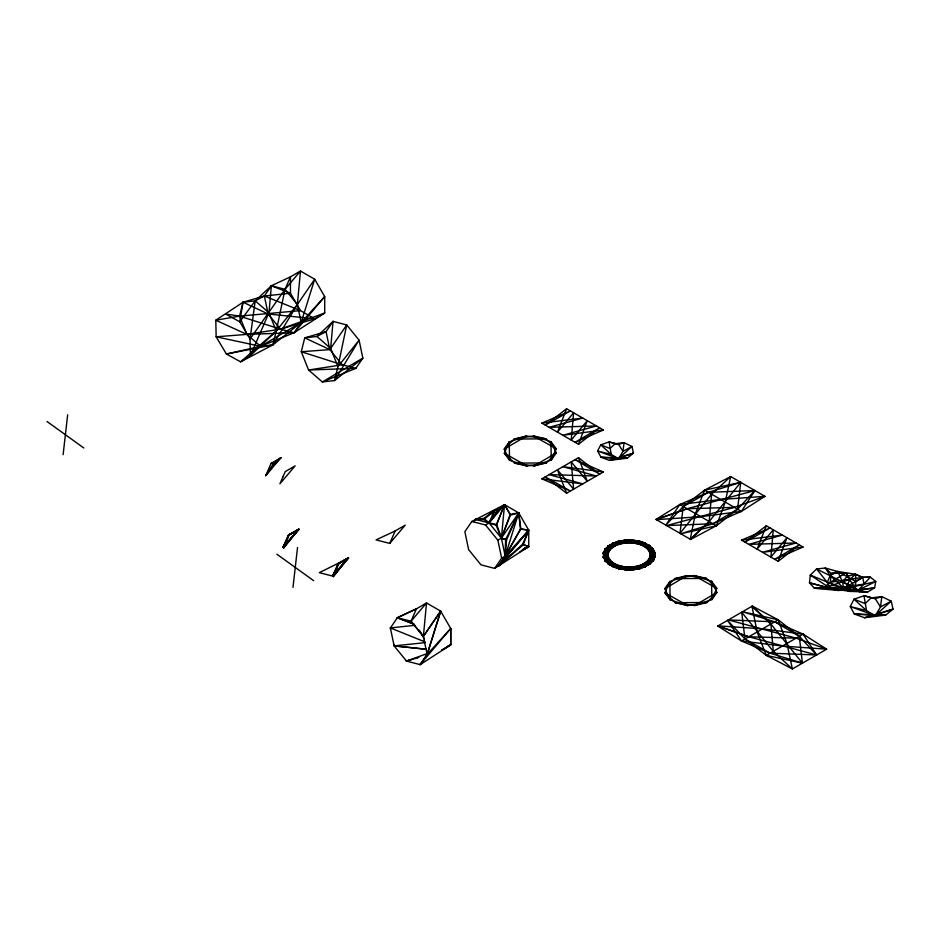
<?xml version="1.0" encoding="UTF-8"?>
<svg xmlns="http://www.w3.org/2000/svg" width="940" height="940" viewBox="0 0 940 940"><rect width="100%" height="100%" fill="white"/><g stroke="black" fill="none" stroke-linecap="round" stroke-linejoin="round"><path stroke-width="1.41" d="M494.652 568.383L501.643 558.16L505.191 556.116L505.579 539.689L518.716 512.852L504.533 504.663L471.845 521.465L464.853 531.676L468.637 549.653L480.974 564.846L494.652 568.383L528.75 546.61L528.75 530.231L518.716 512.852L510.232 514.333L501.408 538.138L505.191 556.116L498.2 566.327L498.388 564.952M498.553 564.905L498.2 566.327L506.731 554.436L505.191 556.116L520.854 528.844L528.75 530.231L507.647 555.211L505.191 556.116L506.566 539.795L518.716 512.852L510.432 515.179L501.408 538.138L497.859 540.195L501.643 558.16M711.58 494.193L679.996 533.297L683.263 506.519L708.361 492.337L754.902 490.539L737.595 509.21L713.037 523.709L666.648 525.589L734.387 507.353L764.937 496.332L720.71 499.469L679.808 504.522L665.814 525.107L683.263 506.519L704.577 490.151L730.686 476.556L725.245 502.089L716.491 525.695L680.83 533.779L713.037 523.709L741.378 511.395L764.937 496.332L730.686 476.556L711.58 494.193L709.195 521.489L690.618 539.431L656.026 519.456L679.808 504.522L708.361 492.337L740.72 482.349L737.595 509.21L716.491 525.695L690.618 539.431M505.579 539.689L501.408 538.138L504.533 504.663L497.589 509.774L489.07 522.934L485.522 524.99L471.845 521.465M63.121 454.666L67.668 414.81M292.986 587.383L297.534 547.515M505.191 556.116L520.455 529.079L528.75 530.231L505.191 556.116L518.716 512.852L520.854 528.844M578.523 444.291L587.277 420.673L571.226 440.073L573.611 412.778L557.467 432.13L566.609 408.747L603.409 429.991L575.069 442.294L599.626 427.806L578.523 444.291L541.84 423.118L570.392 410.933L545.294 425.103L566.609 408.747M778.179 561.321L786.945 537.704L770.894 557.103L773.268 529.808L757.135 549.16L766.276 525.777L803.077 547.021L774.736 559.323L799.294 544.836L778.179 561.321L741.507 540.148L770.06 527.963L744.962 542.133L766.276 525.777M523.228 544.812L528.75 530.231L498.2 566.327L523.228 544.812L528.75 546.61L519.973 551.686M283.751 547.985L288.768 535.036L298.979 529.443L283.339 547.515L288.557 534.778L298.803 529.244L283.751 547.985L282.94 547.033L288.768 535.036L298.803 529.244L283.339 547.515L288.768 535.036L298.979 529.443M333.406 576.655L348.458 557.913L338.435 563.706L332.596 575.703L333.406 576.655L338.435 563.706L348.294 557.714L332.995 576.185L319.33 572.66L348.634 558.113M704.577 490.151L695.436 513.546L690.277 539.231L709.195 521.489L740.72 482.349L704.577 490.151L741.378 511.395L754.902 490.539L687.105 508.728L656.026 519.456M506.566 539.795L501.408 538.138L496.743 524.532L504.533 504.663L510.232 514.333M492.924 514.333L494.499 510.455L497.589 509.774M520.455 529.079L518.716 512.852L501.408 538.138L496.144 525.237L504.533 504.663L510.432 515.179M348.294 557.714L332.995 576.185L338.212 563.448L348.458 557.913L332.995 576.185L338.435 563.706M265.738 475.605L274.08 462.75L280.942 457.686L274.844 463.643L265.75 475.616L271.049 463.42L280.942 457.686L265.726 475.675M389.748 543.414L395.176 530.936L405.211 525.143L389.748 543.414L376.071 539.889L395.176 530.936M416.467 608.709L411.015 621.269L426.502 602.963L440.707 611.129L427.254 654.264L426.96 653.253M501.408 538.138L489.07 522.934L494.499 510.455L498.376 510.679L504.533 504.663L489.07 522.934L475.393 519.409L473.842 521.677M507.647 555.211L498.2 566.327L522.593 544.225L528.75 530.231M282.94 547.033L298.803 529.244L288.991 535.283L283.339 547.515L298.626 529.044M332.995 576.185L338.647 563.953L348.458 557.913L332.596 575.703M492.161 514.615L492.678 513.687M492.936 513.228L494.499 510.455L483.924 518.387L475.393 519.409L475.44 520.443M397.373 617.662L416.49 608.791L397.362 617.745L390.394 627.967M423.423 636.286L440.649 611.118L450.742 628.543L450.718 644.911L420.168 664.627L419.334 664.427M405.716 660.162L406.491 661.102L427.312 653.523M427.136 654.369L420.156 664.568L450.718 628.531L427.16 654.416L423.341 636.427L440.684 611.153L427.16 654.416L420.168 664.627L406.491 661.102L394.142 645.898L390.359 627.92L415.057 625.311M475.487 520.231L475.393 519.409L483.947 519.538L489.07 522.934L498.376 510.679M483.947 519.538L494.499 510.455M541.84 478.848L578.523 457.674L599.626 474.16L575.069 459.66L603.409 471.974L566.609 493.218L545.294 476.85L570.392 491.032L541.84 478.848L582.741 483.9L549.136 474.641L596.418 476.016L562.895 466.687L603.409 471.974M406.491 661.102L418.899 657.283M441.941 649.975L450.718 644.911L450.742 628.578M441.941 650.022L450.718 644.911L447.863 645.991M717.725 626.052L752.306 606.077L778.179 619.812L799.294 636.298L816.602 654.968L770.06 653.171L741.507 640.986L717.725 626.052L748.804 636.78L816.602 654.968L803.077 634.112L774.736 621.81L742.53 611.729L778.179 619.812L786.945 643.418L792.373 668.963L826.636 649.188L803.077 634.112L762.563 628.837L718.066 625.852L748.804 636.78L796.074 638.154L826.636 649.188L782.409 646.05L741.507 640.986L727.513 620.4L744.962 639L766.276 655.356L792.373 668.963L773.268 651.314L741.695 612.21L744.962 639L770.06 653.171L802.408 663.17L799.294 636.298L774.736 621.81L728.336 619.918L796.074 638.154M741.507 640.986L778.179 619.812M766.276 655.356L802.408 663.17L770.894 624.019L751.965 606.277L757.135 631.974L766.276 655.356L803.077 634.112M523.239 549.454L528.75 546.61L522.593 544.225M522.358 549.747L528.75 546.61L524.731 548.091M523.956 548.972L528.75 546.61L527.105 547.256M524.638 548.22L526.283 547.585M406.668 661.079L410.921 659.786M415.174 658.493L417.301 657.847M274.08 462.75L271.037 463.408L274.844 463.643M603.409 429.991L562.895 435.267L596.418 425.949L549.136 427.324L582.741 418.053L541.84 423.118M741.378 511.395L700.864 516.683L656.367 519.655L687.105 508.728L734.387 507.353M803.077 547.021L762.563 552.297L796.074 542.979L748.804 544.354L782.409 535.083L741.507 540.148M479.13 519.021L475.393 519.409L479.388 519.115M425.115 642.643L394.142 645.874L393.895 644.758M426.173 649.223L394.142 645.898L426.102 649.235M483.924 518.387L489.07 522.934L496.743 524.532M414 624.219L397.362 617.709L411.027 621.234L423.376 636.439L426.525 602.951L416.49 608.803M489.07 522.934L496.144 525.237M397.362 617.756L413.776 624.054M425.162 641.996L390.359 627.92L390.594 629.06M679.808 504.522L716.491 525.695M423.341 636.415L411.074 621.211M276.853 554.201L313.654 580.685M47 421.496L83.801 447.981M752.306 606.077L770.894 624.019L773.268 651.314M485.522 524.99L497.859 540.195M419.299 630.082L424.351 638.789M566.609 493.218L557.467 469.824L573.611 489.176L571.226 461.881L587.277 481.28L578.523 457.674M271.355 285.784L268.969 312.773L250.393 355.614L240.605 361.829L226.411 354.028L216.141 336.802L215.8 320.223L243.037 302.234L264.351 296.006L290.46 293.221L300.483 310.599L314.677 318.789L324.711 312.997L324.711 296.605L314.677 279.239L300.483 271.037L290.46 276.83L271.355 285.784L255.21 300.847L239.77 321.809L250.04 339.035L250.393 355.614L276.266 331.033L297.369 304.525L314.677 279.239L301.153 322.49L294.161 332.713L260.639 346.331L226.411 354.028L272.812 344.933L301.153 322.49L324.711 296.605L294.161 332.713L246.879 334.393L216.141 336.802L260.639 346.331L272.812 344.933L297.369 304.525L300.483 271.037L285.02 289.32L250.04 339.035L255.21 300.847L264.351 296.006L271.355 285.784L285.02 289.32L297.369 304.525L301.153 322.49L260.639 346.331L246.879 334.393L215.8 320.223L239.583 316.134L300.483 310.599L264.351 296.006L268.135 313.984L280.484 329.176L294.161 332.713L324.711 312.997L280.484 329.176L246.879 334.393L239.583 316.134L243.037 302.234L255.21 300.847L268.969 312.773L276.266 331.033L272.812 344.933L240.605 361.829L276.266 331.033L285.02 289.32L290.46 276.83L290.46 293.221L271.355 285.784M333.042 321.41L330.669 348.387L337.954 366.659L334.511 380.559L322.338 381.946L308.579 370.019L301.282 351.748L304.736 337.86L326.051 331.62L333.042 321.41L346.719 324.935L359.068 340.139L362.852 358.116L355.849 368.327L322.338 381.946L362.852 358.116L334.511 380.559L359.068 340.139L337.954 366.659L346.719 324.935L330.669 348.387L316.909 336.461L304.736 337.86L329.834 349.598L342.184 364.802L355.849 368.327L308.579 370.019L342.184 364.802L301.282 351.748L329.834 349.598L326.051 331.62L316.909 336.461L333.042 321.41M810.327 575.092L809.469 582.788L814.346 588.264L838.057 590.426L858.443 589.979L874.611 587.853L875.786 581.508L870.358 577.148L862.086 577.36L855.494 574.234L837.752 571.508L825.297 568.019L816.566 568.982L810.327 575.092L830.361 588.358L838.057 590.426L875.786 581.508L858.443 589.979L849.913 591.389L830.361 588.358L809.469 582.788L838.057 590.426L846.4 586.854L862.72 577.36L870.358 577.148L858.443 589.979L830.361 588.358L827.294 582.342L816.566 568.982L842.522 581.895L859.595 591.624L867.667 592L874.611 587.853L849.913 591.389L810.327 575.092M831.312 573.529L830.22 582.33L822.841 588.393L814.346 588.264L846.4 586.854L864.025 584.093L862.72 577.36L855.494 574.234L847.222 576.302L842.522 581.895L843.568 587.97L849.913 591.389L867.667 592L843.568 587.97L827.294 582.342L830.173 575.562L837.752 571.508L855.929 581.59L862.72 577.36L830.22 582.33L846.153 572.836L849.983 579.346L846.4 586.854L822.841 588.393L849.983 579.346L855.494 574.234L855.929 581.59L854.954 587.336L859.595 591.624L843.568 587.97L830.173 575.562L825.297 568.019L831.312 573.529L846.153 572.836L847.222 576.302L854.954 587.336L842.522 581.895L837.752 571.508L831.312 573.529M624.066 442.67L622.962 451.341L618.92 458.18L609.531 460.4L600.977 457.24L597.593 450.988L600.731 444.843L609.12 441.941L618.579 444.397L624.066 442.67L631.986 446.5L633.454 453.151L627.332 458.156L609.531 460.4L633.454 453.151L618.92 458.18L631.986 446.5L622.962 451.341L618.579 444.397L609.12 441.941L611.223 454.42L618.062 458.45L627.332 458.156L600.977 457.24L618.062 458.45L597.593 450.988L611.223 454.42L600.731 444.843L610.084 448.521L615.113 443.715L624.066 442.67M881.814 596.63L880.498 606.946L875.681 615.101L864.495 617.745L854.307 613.985L850.277 606.535L854.025 599.215L864.013 595.76L875.269 598.686L881.814 596.63L891.249 601.189L893 609.12L885.715 615.077L864.495 617.745L893 609.12L875.681 615.101L891.249 601.189L880.498 606.946L875.269 598.686L864.013 595.76L866.516 610.612L874.658 615.43L885.715 615.077L854.307 613.985L874.658 615.43L850.277 606.535L866.516 610.612L854.025 599.215L865.164 603.586L871.145 597.875L881.814 596.63M243.037 302.234L239.77 321.809L225.588 314.007L239.583 316.134L280.484 329.176L314.677 318.789L268.135 313.984L243.037 302.234M604.702 549.489L603.221 557.162L608.486 564.259L619.119 568.923L639.188 568.923L653.37 560.734L653.37 549.148L639.188 540.958L619.119 540.958L604.937 549.148L604.937 560.734L619.119 568.923L603.139 553.096L608.098 545.928L618.543 541.111L638.601 540.829L653.124 548.819L653.606 560.393L639.764 568.782L619.707 569.064L605.184 561.074L604.702 549.489L618.543 541.111L603.221 557.162L613.526 567.102L625.946 569.969L639.188 568.923L608.486 564.259L603.139 553.096L613.021 543.014L625.311 539.971L638.601 540.829L608.098 545.928L603.221 557.162L625.946 569.969L645.275 566.879L653.37 560.734L625.946 569.969L608.486 564.259L608.098 545.928L625.311 539.971L644.769 542.791L653.124 548.819L625.311 539.971L603.139 553.096L604.937 560.734L613.021 543.014L632.361 539.924L644.769 542.791L655.086 552.732L653.606 560.393L644.769 542.791L613.021 543.014L604.937 549.148L632.361 539.924L649.822 545.635L655.086 552.732L650.21 563.965L639.764 568.782L655.086 552.732L632.361 539.924L619.119 540.958L649.822 545.635L655.168 556.797L650.21 563.965L632.996 569.922L619.707 569.064L650.21 563.965L649.822 545.635L639.188 540.958L655.168 556.797L645.275 566.879L632.996 569.922L613.526 567.102L605.184 561.074L632.996 569.922L655.168 556.797L653.37 549.148L645.275 566.879L613.526 567.102L604.702 549.489M282.916 476.886L279.932 483.795L295.125 465.876L285.243 471.586L282.916 476.886M509.198 441.964L504.322 453.197L509.586 460.295L527.035 466.005L546.375 462.915L556.269 452.833L550.922 441.671L533.462 435.96L514.121 439.051L504.24 449.12L509.586 460.295L509.198 441.964L526.412 436.007L545.87 438.827L556.186 448.768L551.31 460.001L534.096 465.958L514.627 463.138L504.322 453.197L527.035 466.005L514.627 463.138L546.375 462.915L534.096 465.958L556.269 452.833L551.31 460.001L550.922 441.671L556.186 448.768L533.462 435.96L545.87 438.827L514.121 439.051L526.412 436.007L504.24 449.12L509.198 441.964M669.797 581.543L664.921 592.788L670.185 599.873L687.634 605.583L706.974 602.493L716.868 592.423L711.521 581.249L694.061 575.538L674.72 578.629L664.827 588.71L670.185 599.873L669.797 581.543L687.011 575.597L706.469 578.405L716.785 588.346L711.909 599.579L694.695 605.536L675.226 602.716L664.921 592.788L687.634 605.583L675.226 602.716L706.974 602.493L694.695 605.536L716.868 592.423L711.909 599.579L711.521 581.249L716.785 588.346L694.061 575.538L706.469 578.405L674.72 578.629L687.011 575.597L664.827 588.71L669.797 581.543"/></g></svg>
